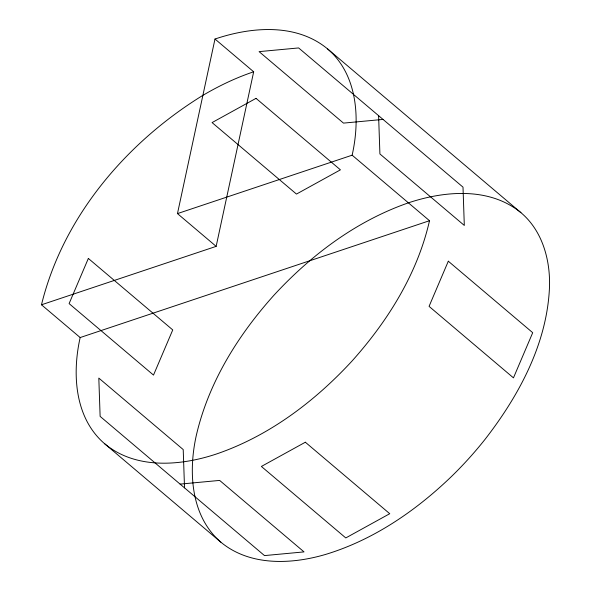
<?xml version="1.0" encoding="UTF-8"?>
<svg xmlns="http://www.w3.org/2000/svg" width="591" height="591" viewBox="0 0 591 591"><rect width="100%" height="100%" fill="white"/><g stroke="black" fill="none" stroke-linecap="round" stroke-linejoin="round"><path stroke-width="0.89" d="M177.47 213.602L352.14 155.189L429.509 220.709L80.169 337.55C71.999 373.793 74.599 418.118 104.799 443.878L220.842 542.169C249.867 566.252 291.304 564.538 325.552 554.439C373.497 539.93 415.85 510.831 451.657 476.324A389.905 375.359 -13.1 0 0 485.204 439.143C519.216 395.246 547.414 342.972 549.519 286.369C550.265 259.449 542.206 230.52 520.93 212.664L327.51 48.854C296.165 22.923 251.197 26.787 214.991 39.028L177.47 213.602L216.151 246.366L253.672 71.792L214.991 39.028M352.14 155.189C360.311 118.939 357.71 74.614 327.51 48.854M80.169 337.55L41.481 304.786C62.993 216.742 126.356 142.608 202.447 95.616C218.677 86.005 235.779 77.79 253.672 71.792M429.509 220.709C417.453 273.714 387.762 321.149 351.815 361.264C314.641 401.466 269.437 435.656 217.318 453.703C181.112 465.952 136.144 469.808 104.799 443.878M41.481 304.786L216.151 246.366M383.034 119.419L343.489 123.113L259.094 51.631L298.632 47.937L463.004 187.148L464.312 225.437L379.91 153.956L378.602 115.666M180.092 484.11L219.638 480.417L304.033 551.898L264.495 555.592L100.123 416.382L98.815 378.092L183.217 449.574L184.525 487.863M520.93 212.664C489.481 186.874 444.668 190.738 408.411 202.839C356.314 220.945 311.051 255.024 273.906 295.278C237.9 335.37 208.335 382.85 196.219 435.833C188.204 472.128 190.782 516.275 220.842 542.169M88.347 258.437L69.103 303.604L153.505 375.086L172.749 329.918L88.347 258.437M448.31 261.207L429.066 306.367L513.461 377.856L532.713 332.689L448.31 261.207M256.029 98.357L212.073 122.588L296.468 194.07L340.423 169.839L256.029 98.357M305.34 442.223L261.385 466.454L345.787 537.936L389.742 513.705L305.34 442.223"/></g></svg>
